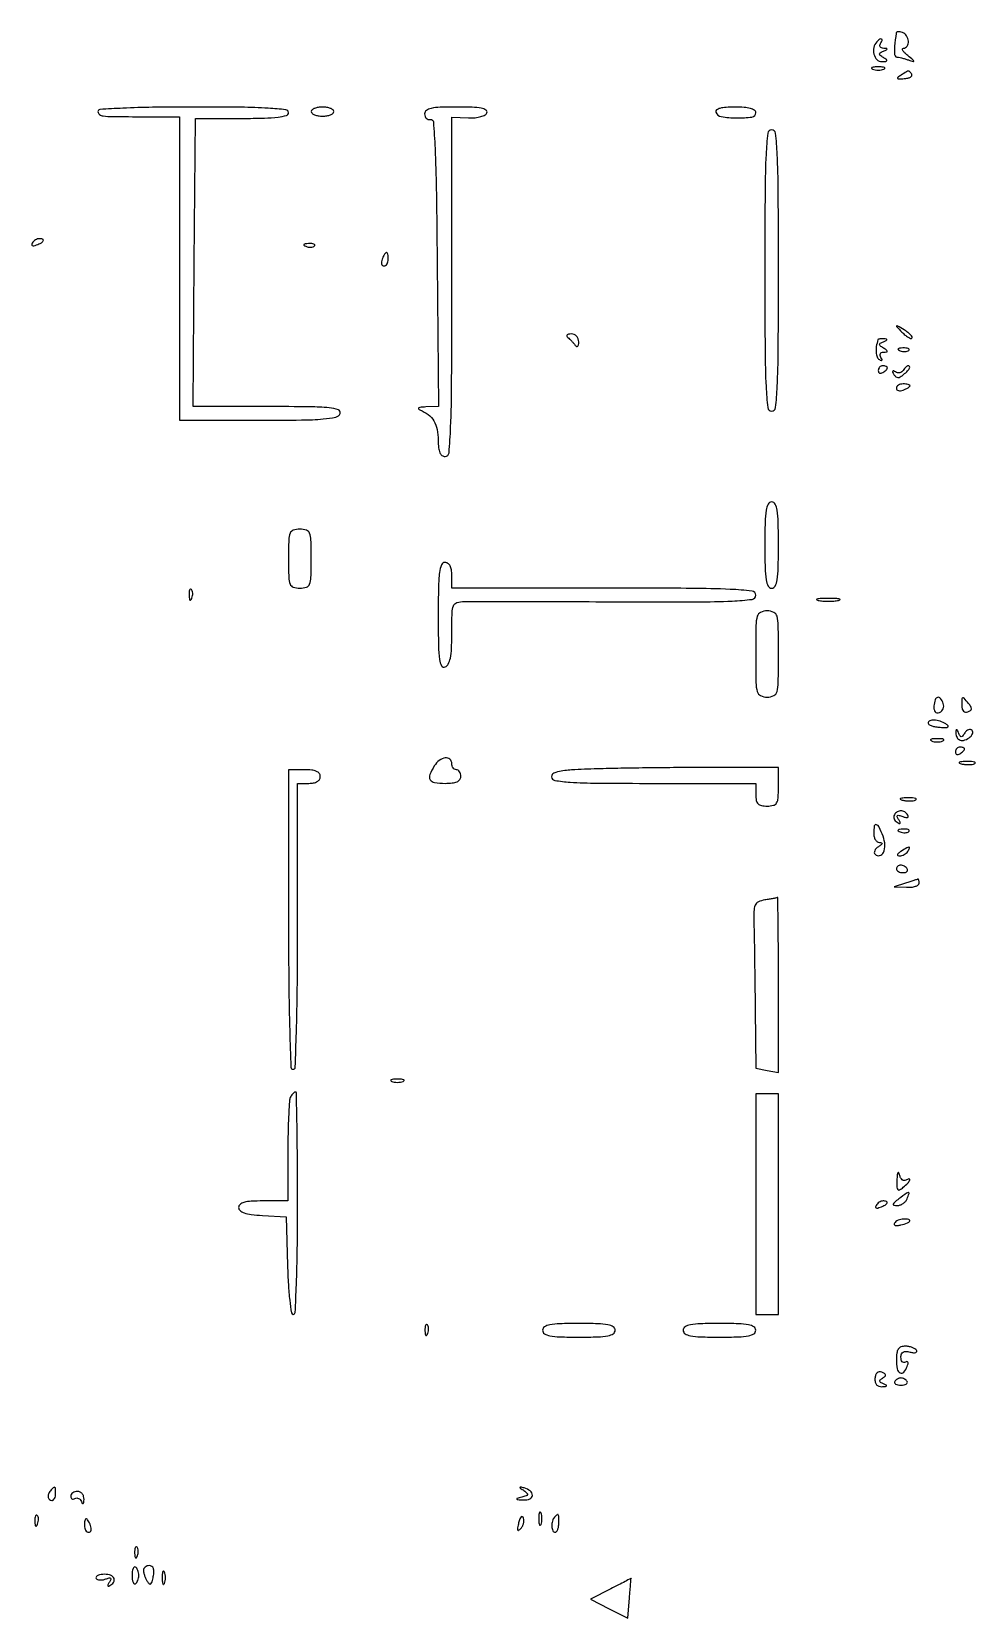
# Model space of a CAD drawing. Extents: x 0 to 448, y 25 to 639.
# Drawn here: x 220.4 to 428.4, y 25.1 to 374.6 of the extents above; entities that cross this region are included whole.
import ezdxf

# ---------------------------------------------------------------- set-up
doc = ezdxf.new("R2010")
doc.units = 0
doc.header["$MEASUREMENT"] = 0

msp = doc.modelspace()

# ---------------------------------------------------------------- linework, layer by layer
for points in [[(410.916667, 374.218615, 0.004676), (410.61387, 371.375346, 0.032274), (410.568684, 369.973282, 0.085481), (410.717218, 369.251137, 0.308623), (411.085331, 369, -0.048716), (411.490443, 368.960435, -0.011547), (412.153879, 368.813606, -0.011773), (412.911823, 368.608366, -0.011369), (413.668213, 368.365467, 0.007448), (414.734507, 368.0138, 0.561491), (414.846878, 368.112272, 0.179569), (414.705328, 368.355323, 0.003125), (413.5, 369.333664, -0.025742), (412.804094, 369.952748, -0.070409), (412.405729, 370.474934, -0.202684), (412.369068, 370.803384, -0.32382), (412.583333, 370.968197, 0.251685), (413.374225, 371.423635, 0.158143), (413.635558, 372.484619, 0.124943), (413.234818, 373.690735, 0.1601), (412.333333, 374.425582, 0.047822), (411.81661, 374.569055, 0.080255), (411.367188, 374.575841, 0.117937), (411.054685, 374.451074, 0.213325)], [(406.666667, 372.333333, 0.145518), (406.018453, 371.136542, 0.113787), (406.046979, 369.652098, 0.128964), (406.701503, 368.460594, 0.208106), (407.75, 368.015313, 0.015246), (408.635609, 368.050082, 0.278496), (408.857048, 368.205828, 0.3487), (408.795767, 368.439555, 0.019656), (408.136847, 368.894262, -0.022213), (407.426195, 369.390051, -0.233412), (407.273695, 369.69893, -0.275386), (407.436975, 369.972905, -0.029355), (408.136847, 370.300002, 0.009318), (408.839546, 370.594735, 0.27355), (408.948077, 370.746443, 0.406489), (408.852413, 370.863486, 0.01329), (408.190983, 370.921053, -0.08465), (407.737702, 371.026772, -0.151941), (407.448037, 371.270559, -0.17075), (407.367355, 371.613021, -0.112144), (407.5, 372, 0.045206), (407.844641, 372.690012, 0.41198), (407.723734, 372.96918, 0.263974), (407.332613, 372.915789, 0.033401)], [(405.75, 366.337719, 0.057986), (406.320008, 366.181385, 0.037979), (407, 366.12966, 0.037979), (407.679992, 366.181385, 0.057986), (408.25, 366.337719, 0.174857), (408.459382, 366.525001, 0.447206), (408.398438, 366.693942, 0.078554), (407.89144, 366.810911, 0.017491), (407, 366.842105, 0.017491), (406.10856, 366.810911, 0.078554), (405.601562, 366.693942, 0.447206), (405.540618, 366.525001, 0.174857)], [(412.012608, 365.028954, 0.018728), (411.290619, 364.533683, 0.438046), (411.267007, 364.312509, 0.225766), (411.555373, 364.188091, 0.009607), (412.69333, 364.251852, 0.036687), (413.490143, 364.371079, 0.07408), (414.0807, 364.599968, 0.133105), (414.37637, 364.893812, 0.276063), (414.371705, 365.207586, 0.034573), (413.958509, 365.783082, 0.243276), (413.651011, 365.913709, 0.116668), (413.233975, 365.781104, 0.005914)], [(235, 357, 0.238967), (235.327028, 356.354821, 0.131259), (236.172358, 356.025492, 0.02553), (238.159571, 355.907267, 0.001069), (245.25, 355.863045), (253, 355.831275), (253, 322.415637), (253, 289), (270.393011, 289, 0.002813), (279.859115, 289.053265, 0.01801), (284.648636, 289.279834, 0.031873), (287.413755, 289.689288, 0.253653), (288.361626, 290.5, 0.427311), (287.98189, 291.30401, 0.057031), (285.93474, 291.735979, 0.021016), (281.751802, 291.953662, 0.002492), (272.454568, 292), (255.971906, 292), (256.235953, 323.75), (256.5, 355.5), (266.750392, 355.5, 0.006097), (271.682355, 355.560142, 0.024246), (274.700696, 355.780477, 0.036775), (276.538035, 356.14312, 0.337706), (277.000392, 356.75, 0.3826), (276.40865, 357.409701, 0.012342), (272.550005, 357.735114, 0.012274), (266.525535, 357.945486, 0.00259), (256, 358, 0.003419), (247.051269, 357.938815, 0.008477), (240.5, 357.738095, 0.003677), (235.431615, 357.459374, 0.396085)], [(282, 357, 0.226478), (282.182831, 356.617064, 0.074992), (282.734375, 356.29375, 0.057076), (283.542644, 356.073116, 0.038131), (284.5, 356, 0.038131), (285.457356, 356.073116, 0.057076), (286.265625, 356.29375, 0.074992), (286.817169, 356.617064, 0.226478), (287, 357, 0.226478), (286.817169, 357.382936, 0.074992), (286.265625, 357.70625, 0.057076), (285.457356, 357.926884, 0.038131), (284.5, 358, 0.038131), (283.542644, 357.926884, 0.057076), (282.734375, 357.70625, 0.074992), (282.182831, 357.382936, 0.226478)], [(307, 356.5, 0.085015), (307.094843, 355.946227, 0.112004), (307.367188, 355.514063, 0.124722), (307.773817, 355.271843, 0.12222), (308.25, 355.25, -0.451087), (308.939194, 354.725941, -0.006283), (309.295299, 348.85625, -0.0083), (309.577317, 339.885699, -0.001628), (309.764047, 323.75), (310.028094, 292), (307.264047, 291.921053, 0.016845), (306.225335, 291.856319, 0.095281), (305.695438, 291.700545, 0.484335), (305.654892, 291.492875, 0.122482), (305.982143, 291.260338, -0.069961), (307.792024, 290.239077, -0.094393), (309.041733, 288.840214, -0.08617), (309.76215, 286.97729, -0.049311), (310, 284.571429, 0.024625), (310.081042, 282.926917, 0.074926), (310.355, 281.845238, 0.129458), (310.828096, 281.229469, 0.166052), (311.5, 281, 0.389903), (312.389066, 281.817592, 0.010897), (312.739964, 287.477692, 0.008952), (312.95416, 297.116698, 0.001079), (313, 318.366153), (313, 355.732305), (316.657371, 355.616153, 0.029745), (318.141212, 355.657303, 0.045946), (319.402702, 355.885586, 0.056663), (320.326114, 356.25876, 0.188461), (320.740705, 356.75, 0.355917), (320.524133, 357.333421, 0.086686), (319.490089, 357.720916, 0.037831), (317.49297, 357.941438, 0.008587), (314.083333, 358, 0.008311), (310.422007, 357.939134, 0.043887), (308.430556, 357.697059, 0.102542), (307.380523, 357.236867, 0.242962)], [(371.212161, 356.863517, 0.281422), (372.369888, 355.887601, 0.03472), (375.807727, 355.603933, 0.035558), (379.166341, 355.799524, 0.377016), (380.000759, 356.75, 0.253532), (379.707967, 357.289529, 0.077852), (378.833375, 357.681777, 0.048021), (377.413895, 357.925794, 0.018571), (375.416667, 358, 0.016923), (373.447594, 357.933336, 0.049116), (372.105336, 357.708673, 0.094883), (371.363629, 357.347463, 0.323129)], [(382, 322, 0.001325), (382.046517, 304.451155, 0.010762), (382.262097, 296.416667, 0.015147), (382.627293, 291.782465, 0.382656), (383.5, 291, 0.382656), (384.372707, 291.782465, 0.015147), (384.737903, 296.416667, 0.010762), (384.953483, 304.451155, 0.001325), (385, 322, 0.001325), (384.953483, 339.548845, 0.010762), (384.737903, 347.583333, 0.015147), (384.372707, 352.217535, 0.382656), (383.5, 353, 0.382656), (382.627293, 352.217535, 0.015147), (382.262097, 347.583333, 0.010762), (382.046517, 339.548845, 0.001325)], [(220.507079, 328.011454, 0.1144), (220.393111, 327.674071, 0.32948), (220.512472, 327.474315, 0.155351), (220.868281, 327.443138, 0.036408), (221.448062, 327.618443, 0.029964), (222.51997, 328.105273, 0.168622), (222.942608, 328.558518, 0.444011), (222.798253, 328.882327, 0.079093), (222.059017, 329, 0.088797), (221.65395, 328.927491, 0.053277), (221.21498, 328.709615, 0.051183), (220.810572, 328.389589, 0.061454)], [(280.8125, 327.316886, 0.051402), (281.359369, 327.160852, 0.05415), (281.916927, 327.123424, 0.060344), (282.402231, 327.202593, 0.126455), (282.729167, 327.395833, 0.296942), (282.77538, 327.614691, 0.208169), (282.592839, 327.799335, 0.077125), (282.112848, 327.910055, 0.028489), (281.416667, 327.921053, 0.018894), (280.670344, 327.862007, 0.168741), (280.37858, 327.720685, 0.470617), (280.395823, 327.538436, 0.054073)], [(297.638374, 324.5, 0.055937), (297.488865, 323.925634, 0.100118), (297.516384, 323.440625, 0.147206), (297.710807, 323.122486, 0.184534), (298.031385, 323, 0.152681), (298.400789, 323.115494, 0.098158), (298.715469, 323.440625, 0.08088), (298.92777, 323.926468, 0.062722), (299, 324.5, 0.024748), (298.971531, 325.074824, 0.039339), (298.884553, 325.559375, 0.046727), (298.758929, 325.903916, 0.289661), (298.606989, 326, 0.222225), (298.420671, 325.912889, 0.030693), (298.160341, 325.559375, 0.030395), (297.887494, 325.074558, 0.02136)], [(338.5717, 307.25, -0.019542), (338.97225, 306.890763, -0.01106), (339.430111, 306.426562, -0.011028), (339.871686, 305.937434, -0.017789), (340.223054, 305.5, 0.111066), (340.514255, 305.250498, 0.327207), (340.760309, 305.28649, 0.159858), (340.931604, 305.618706, 0.037587), (340.984687, 306.25, 0.092982), (340.86458, 306.922707, 0.098893), (340.509628, 307.489797, 0.101386), (339.972559, 307.867015, 0.102919), (339.333333, 308, 0.043317), (338.752042, 307.949546, 0.152297), (338.422103, 307.779688, 0.297449), (338.368486, 307.533999, 0.129577)], [(412.22619, 308.421277, 0.025624), (412.922345, 307.765278, 0.040938), (413.585822, 307.288962, 0.049795), (414.133352, 307.030321, 0.289503), (414.430712, 307.097379, 0.342991), (414.465039, 307.371532, 0.056956), (414.120955, 307.824095, 0.042367), (413.515455, 308.357587, 0.024195), (412.704522, 308.899609, 0.001303), (411.199081, 309.798352, 0.342804), (411.057007, 309.780515, 0.406252), (411.05524, 309.650819, 0.001428)], [(406.923489, 306.75, 0.034237), (406.571226, 305.23561, 0.058243), (406.514442, 303.938346, 0.07665), (406.741813, 302.9477, 0.161023), (407.243575, 302.349462, 0.039272), (407.638118, 302.146525, 0.351014), (407.812954, 302.196532, 0.269018), (407.832155, 302.405882, 0.029869), (407.595492, 302.845492, -0.087818), (407.417627, 303.2929, -0.170128), (407.468358, 303.669715, -0.177556), (407.739767, 303.921793, -0.096635), (408.190983, 304.015313, 0.023972), (408.833025, 304.053645, 0.400788), (408.958619, 304.202496, 0.227482), (408.832266, 304.428987, 0.012464), (408.136847, 304.894262, -0.022213), (407.426195, 305.390051, -0.233412), (407.273695, 305.69893, -0.275386), (407.436975, 305.972905, -0.029355), (408.136847, 306.300002, 0.013489), (408.76041, 306.56768, 0.244218), (408.889177, 306.733843, 0.422144), (408.798277, 306.861526, 0.02254), (408.25, 306.921053, 0.019048), (407.765494, 306.93316, 0.028792), (407.344712, 306.903372, 0.028064), (407.022132, 306.843219, 0.264238)], [(411.8125, 304.316886, 0.051402), (412.359369, 304.160852, 0.05415), (412.916927, 304.123424, 0.060344), (413.402231, 304.202593, 0.126455), (413.729167, 304.395833, 0.296942), (413.77538, 304.614691, 0.208169), (413.592839, 304.799335, 0.077125), (413.112848, 304.910055, 0.028489), (412.416667, 304.921053, 0.018894), (411.670344, 304.862007, 0.168741), (411.37858, 304.720685, 0.470617), (411.395823, 304.538436, 0.054073)], [(407, 299.940983, 0.108972), (407.078288, 299.586039, 0.182303), (407.29375, 299.3746, 0.161196), (407.6179, 299.343488, 0.082592), (408, 299.5, 0.029505), (408.382774, 299.768994, 0.035638), (408.70625, 300.066025, 0.038439), (408.934461, 300.34829, 0.151918), (409, 300.559017, 0.210953), (408.92554, 300.727648, 0.081139), (408.70625, 300.870461, 0.061769), (408.382849, 300.967655, 0.042167), (408, 301, 0.105053), (407.618444, 300.918938, 0.099167), (407.29375, 300.688914, 0.09642), (407.076123, 300.345238, 0.093332)], [(412.489919, 299.983688, -0.105964), (412.167152, 299.647286, -0.09932), (411.727473, 299.462971, -0.096172), (411.238531, 299.459449, -0.092519), (410.776393, 299.638197, 0.03679), (410.360313, 299.854827, 0.366819), (410.186224, 299.801607, 0.260828), (410.172941, 299.582957, 0.025996), (410.434519, 299.10595, 0.071163), (410.86938, 298.585095, 0.181496), (411.320121, 298.40821, 0.140543), (411.857578, 298.553707, 0.03729), (412.589028, 299.073886, 0.021402), (413.475914, 299.87644, 0.081669), (413.913609, 300.477382, 0.276163), (413.888135, 300.828756, 0.244592), (413.559017, 301, 0.153278), (413.347756, 300.933678, 0.037947), (413.063064, 300.701458, 0.035264), (412.762768, 300.372715, 0.029041)], [(411, 296.031385, 0.184534), (411.122486, 295.710807, 0.147206), (411.440625, 295.516384, 0.100118), (411.925634, 295.488865, 0.055937), (412.5, 295.638374, 0.02136), (413.074558, 295.887494, 0.030395), (413.559375, 296.160341, 0.030693), (413.912889, 296.420671, 0.222225), (414, 296.606989, 0.289661), (413.903916, 296.758929, 0.046727), (413.559375, 296.884553, 0.039339), (413.074824, 296.971531, 0.024748), (412.5, 297, 0.062722), (411.926468, 296.92777, 0.08088), (411.440625, 296.715469, 0.098158), (411.115494, 296.400789, 0.152681)], [(382, 261.5, 0.005528), (382.055948, 256.439771, 0.033635), (382.289474, 253.833333, 0.080293), (382.738626, 252.463513, 0.280451), (383.5, 252, 0.280451), (384.261374, 252.463513, 0.080293), (384.710526, 253.833333, 0.033635), (384.944052, 256.439771, 0.005528), (385, 261.5, 0.005528), (384.944052, 266.560229, 0.033635), (384.710526, 269.166667, 0.080293), (384.261374, 270.536487, 0.280451), (383.5, 271, 0.280451), (382.738626, 270.536487, 0.080293), (382.289474, 269.166667, 0.033635), (382.055948, 266.560229, 0.005528)], [(277, 258.5, 0.006367), (277.052512, 254.376461, 0.085635), (277.346154, 252.9, 0.226921), (278.059174, 252.225912, 0.077921), (279.5, 252, 0.077921), (280.940826, 252.225912, 0.226921), (281.653846, 252.9, 0.085635), (281.947488, 254.376461, 0.006367), (282, 258.5, 0.006367), (281.947488, 262.623539, 0.085635), (281.653846, 264.1, 0.226921), (280.940826, 264.774088, 0.077921), (279.5, 265, 0.077921), (278.059174, 264.774088, 0.226921), (277.346154, 264.1, 0.085635), (277.052512, 262.623539, 0.006367)], [(310, 245.864718, 0.003643), (310.047903, 239.289705, 0.029573), (310.269581, 236.287275, 0.094956), (310.72682, 234.917487, 0.372323), (311.5, 234.638374, 0.184401), (312.219892, 235.284062, 0.069304), (312.674721, 236.583925, 0.039213), (312.929395, 238.699255, 0.010358), (313, 242.106989, -0.005543), (313.050161, 246.631404, -0.08881), (313.352024, 248.125701, -0.232919), (314.110597, 248.81368, -0.064099), (315.75, 249.063021, -0.005978), (317.744935, 249.084878, -0.000153), (326.725, 249.073141, -0.000326), (337.267996, 249.049258, -0.000222), (349.25, 249.008974, 0.001267), (367.025869, 248.986327, 0.01136), (374.822072, 249.173301, 0.018254), (379.194659, 249.537942, 0.379572), (380, 250.445953, 0.382736), (379.176259, 251.364436, 0.015576), (374.360846, 251.738403, 0.010428), (365.86915, 251.955, 0.001162), (346.5, 252), (313, 252), (313, 254.833333, 0.037322), (312.908154, 256.06208, 0.084621), (312.617647, 256.944444, 0.124534), (312.140475, 257.472639, 0.148148), (311.5, 257.666667, 0.306586), (310.71953, 257.138454, 0.063692), (310.281774, 255.449675, 0.027451), (310.053215, 252.25988, 0.004161)], [(255.078947, 250.416667, 0.018894), (255.137993, 249.670344, 0.168741), (255.279315, 249.37858, 0.470617), (255.461564, 249.395823, 0.054073), (255.683114, 249.8125, 0.051402), (255.839148, 250.359369, 0.05415), (255.876576, 250.916927, 0.060344), (255.797407, 251.402231, 0.126455), (255.604167, 251.729167, 0.296942), (255.385309, 251.77538, 0.208169), (255.200665, 251.592839, 0.077125), (255.089945, 251.112848, 0.028489)], [(393.75, 249.294267, 0.029693), (394.774707, 249.159351, 0.017887), (396, 249.115502, 0.017887), (397.225293, 249.159351, 0.029693), (398.25, 249.294267, 0.142433), (398.560023, 249.453014, 0.611425), (398.517188, 249.600334, 0.039503), (397.61149, 249.701569, 0.008087), (396, 249.727636, 0.008087), (394.38851, 249.701569, 0.039503), (393.482812, 249.600334, 0.611425), (393.439977, 249.453014, 0.142433)], [(380, 237.5, 0.003407), (380.042917, 231.201837, 0.060999), (380.315789, 229.2, 0.22271), (381.04852, 228.322246, 0.109671), (382.5, 228, 0.109671), (383.95148, 228.322246, 0.22271), (384.684211, 229.2, 0.060999), (384.957083, 231.201837, 0.003407), (385, 237.5, 0.003407), (384.957083, 243.798163, 0.060999), (384.684211, 245.8, 0.22271), (383.95148, 246.677754, 0.109671), (382.5, 247, 0.109671), (381.04852, 246.677754, 0.22271), (380.315789, 245.8, 0.060999), (380.042917, 243.798163, 0.003407)], [(419.279238, 226.056878, 0.049331), (419.298236, 225.245012, 0.148684), (419.520184, 224.744222, 0.206095), (419.927629, 224.546443, 0.10332), (420.503291, 224.639636, 0.102524), (420.984646, 224.948674, 0.098699), (421.311398, 225.427355, 0.097086), (421.433001, 226.001732, 0.095659), (421.329869, 226.582759, 0.065026), (420.725337, 227.699205, 0.308155), (420.07667, 227.933641, 0.262443), (419.531457, 227.410911, 0.054542)], [(425.428571, 226.113614, 0.059204), (425.516521, 225.373448, 0.131285), (425.785664, 224.877981, 0.174187), (426.207649, 224.665115, 0.122783), (426.739809, 224.730397, 0.068319), (427.314473, 225.046455, 0.214502), (427.524092, 225.422141, 0.160427), (427.408859, 225.910316, 0.035709), (426.903079, 226.616783, 0.00619), (425.901281, 227.793915, 0.304459), (425.618954, 227.869695, 0.313785), (425.448169, 227.637334, 0.006431)], [(418.000706, 222.25, 0.267679), (418.173875, 221.950365, 0.048882), (418.780402, 221.675146, 0.041019), (419.637647, 221.459631, 0.026608), (420.653999, 221.346243, 0.012564), (421.888911, 221.305757, 0.135637), (422.366939, 221.433938, 0.487535), (422.399549, 221.679671, 0.057831), (421.903292, 222.08093, 0.05745), (420.608118, 222.705994, 0.073022), (419.305867, 222.955201, 0.109866), (418.3586, 222.787169, 0.303135)], [(424.078947, 220.309017, 0.062725), (424.108065, 219.816876, 0.054815), (424.257529, 219.323057, 0.057688), (424.498225, 218.901373, 0.09612), (424.797746, 218.625, 0.202825), (425.795544, 218.470773, 0.093177), (427.012842, 219.03301, 0.116735), (427.780462, 219.908439, 0.329409), (427.666667, 220.666667, 0.152286), (427.306243, 220.855752, 0.129948), (426.876812, 220.822383, 0.102566), (426.43979, 220.560172, 0.068203), (426.066678, 220.107887, -0.024615), (425.600002, 219.429822, -0.239416), (425.295454, 219.283159, -0.269074), (425.022202, 219.449522, -0.029935), (424.699998, 220.136847, 0.019667), (424.459397, 220.678767, 0.213979), (424.279827, 220.827586, 0.427991), (424.142668, 220.745672, 0.039378)], [(418.75, 218.337719, 0.057986), (419.320008, 218.181385, 0.037979), (420, 218.12966, 0.037979), (420.679992, 218.181385, 0.057986), (421.25, 218.337719, 0.174857), (421.459382, 218.525001, 0.447206), (421.398438, 218.693942, 0.078554), (420.89144, 218.810911, 0.017491), (420, 218.842105, 0.017491), (419.10856, 218.810911, 0.078554), (418.601562, 218.693942, 0.447206), (418.540618, 218.525001, 0.174857)], [(424, 215.940983, 0.108972), (424.078288, 215.586039, 0.182303), (424.29375, 215.3746, 0.161196), (424.6179, 215.343488, 0.082592), (425, 215.5, 0.029505), (425.382774, 215.768994, 0.035638), (425.70625, 216.066025, 0.038439), (425.934461, 216.34829, 0.151918), (426, 216.559017, 0.210953), (425.92554, 216.727648, 0.081139), (425.70625, 216.870461, 0.061769), (425.382849, 216.967655, 0.042167), (425, 217, 0.105053), (424.618444, 216.918938, 0.099167), (424.29375, 216.688914, 0.09642), (424.076123, 216.345238, 0.093332)], [(309.136462, 212.846902, 0.041966), (308.146179, 210.918284, 0.239799), (308.235624, 209.805826, 0.222074), (309.203797, 209.167627, 0.036452), (311.5, 209, 0.025511), (313.104033, 209.081893, 0.075863), (314.166667, 209.357143, 0.129352), (314.773926, 209.830552, 0.164293), (315, 210.5, 0.064853), (314.925306, 211.073457, 0.082425), (314.70625, 211.559375, 0.098894), (314.381354, 211.884432, 0.148195), (314, 212, -0.13236), (313.618653, 212.10275, -0.100566), (313.29375, 212.391667, -0.087856), (313.075172, 212.823851, -0.073375), (313, 213.333333, 0.213299), (312.567717, 214.300558, 0.217182), (311.563518, 214.613921, 0.133875), (310.242624, 214.068782, 0.088977)], [(425.269032, 213.307009, 0.037336), (426.036634, 213.167106, 0.029507), (426.880008, 213.127736, 0.030339), (427.671085, 213.185595, 0.06278), (428.269032, 213.344063, 0.31318), (428.386009, 213.52287, 0.333666), (428.257153, 213.684921, 0.052471), (427.580113, 213.787295, 0.014395), (426.5, 213.805051, 0.012823), (425.431793, 213.764444, 0.080377), (424.900903, 213.643467, 0.597527), (424.883358, 213.48334, 0.087174)], [(277, 179, 0.002092), (277.059664, 164.737274, 0.005482), (277.257576, 154.5, 0.001614), (277.527334, 146.455608, 0.403491), (278, 146, 0.402902), (278.4715, 146.453564, 0.001759), (278.742063, 154.125, 0.005735), (278.940209, 163.901605, 0.002198), (279, 177.5), (279, 209), (281.5, 209, 0.04716), (282.543379, 209.09863, 0.088208), (283.333333, 209.4, 0.118484), (283.822179, 209.88002, 0.140575), (284, 210.5, 0.164293), (283.773926, 211.169448, 0.129352), (283.166667, 211.642857, 0.075863), (282.104033, 211.918107, 0.025511), (280.5, 212), (277, 212)], [(345.75, 212.216168, 0.005088), (340.121866, 212.010237, 0.028664), (337.131406, 211.697914, 0.060642), (335.500775, 211.224585, 0.300361), (335, 210.466168, 0.368495), (335.698838, 209.646696, 0.02338), (339.086531, 209.266291, 0.014309), (345.049787, 209.048802, 0.00196), (357.5, 209), (380, 209), (380, 206.5, 0.045527), (380.115743, 205.231486, 0.152009), (380.5, 204.5, 0.152009), (381.231486, 204.115743, 0.045527), (382.5, 204, 0.05654), (383.89831, 204.158627, 0.206106), (384.603008, 204.675067, 0.119225), (384.928965, 205.749656, 0.014257), (385.000667, 208.25), (385.001335, 212.5), (370.750667, 212.5, 0.001654), (364.509276, 212.479349, 0.001184), (357.528321, 212.416624, 0.001195), (350.877502, 212.32522, 0.002566)], [(410.542705, 202.069098, 0.124968), (410.413429, 201.658364, 0.100781), (410.480308, 201.199089, 0.090333), (410.734317, 200.761221, 0.078004), (411.138197, 200.41459, 0.028061), (411.635061, 200.144784, 0.388403), (411.814409, 200.20018, 0.257747), (411.820434, 200.43396, 0.018709), (411.490464, 201.01543, -0.036589), (411.171809, 201.626867, -0.348029), (411.243292, 201.892848, -0.233523), (411.575496, 201.953158, -0.021797), (412.387893, 201.681393, 0.030019), (413.054003, 201.470671, 0.134966), (413.458724, 201.479553, 0.342795), (413.596607, 201.672668, 0.128996), (413.492921, 202.011454, 0.105913), (412.82918, 202.703376, 0.144903), (412.010926, 202.963087, 0.148242), (411.196931, 202.733591, 0.11249)], [(412.269032, 205.307009, 0.037336), (413.036634, 205.167106, 0.029507), (413.880008, 205.127736, 0.030339), (414.671085, 205.185595, 0.06278), (415.269032, 205.344063, 0.31318), (415.386009, 205.52287, 0.333666), (415.257153, 205.684921, 0.052471), (414.580113, 205.787295, 0.014395), (413.5, 205.805051, 0.012823), (412.431793, 205.764444, 0.080377), (411.900903, 205.643467, 0.597527), (411.883358, 205.48334, 0.087174)], [(406, 198, 0.060533), (406.09307, 197.234059, 0.078496), (406.367188, 196.583002, 0.095937), (406.773177, 196.144102, 0.156456), (407.25, 195.984687, -0.058507), (407.721193, 195.923501, -0.409422), (407.830501, 195.744243, -0.175945), (407.650344, 195.468031, -0.020154), (407.02896, 195.03906, 0.057681), (406.520511, 194.628611, 0.090799), (406.20674, 194.165325, 0.12375), (406.132194, 193.725671, 0.178642), (406.295627, 193.37104, 0.255392), (407.305566, 193.074818, 0.23864), (408.145062, 193.758287, 0.117136), (408.459221, 195.429952, 0.079134), (408.061911, 197.337161, 0.018718), (407.215374, 199.335216, 0.208332), (406.580316, 199.894257, 0.462293), (406.120688, 199.609268, 0.037445)], [(411.8125, 198.316886, 0.051402), (412.359369, 198.160852, 0.05415), (412.916927, 198.123424, 0.060344), (413.402231, 198.202593, 0.126455), (413.729167, 198.395833, 0.296942), (413.77538, 198.614691, 0.208169), (413.592839, 198.799335, 0.077125), (413.112848, 198.910055, 0.028489), (412.416667, 198.921053, 0.018894), (411.670344, 198.862007, 0.168741), (411.37858, 198.720685, 0.470617), (411.395823, 198.538436, 0.054073)], [(412, 194, 0.027275), (411.445888, 193.597454, 0.147021), (411.239151, 193.292684, 0.37991), (411.327599, 193.095709, 0.102799), (411.690983, 193.015313, 0.074131), (412.192374, 193.083483, 0.053889), (412.713662, 193.298248, 0.054031), (413.175433, 193.618541, 0.075854), (413.5, 194, 0.034464), (413.886554, 194.734105, 0.541951), (413.758161, 194.931144, 0.136158), (413.281145, 194.798791, 0.008108)], [(411, 190.166667, 0.170324), (411.111542, 189.848724, 0.094314), (411.427703, 189.578125, 0.074868), (411.899039, 189.395108, 0.055286), (412.456011, 189.333333, 0.05773), (412.976727, 189.393656, 0.124167), (413.33303, 189.578125, 0.190804), (413.471218, 189.850897, 0.16277), (413.396994, 190.166667, 0.071639), (413.130304, 190.485481, 0.05288), (412.756842, 190.755208, 0.053298), (412.339084, 190.938439, 0.076861), (411.940983, 191, 0.087308), (411.581686, 190.936779, 0.094392), (411.276414, 190.755208, 0.100145), (411.072214, 190.484563, 0.112153)], [(413, 187), (410.5, 186.19936), (413.25, 186.09968, 0.034573), (414.303399, 186.134337, 0.053647), (415.192187, 186.323031, 0.071149), (415.8017, 186.623838, 0.247444), (416, 187, 0.02372), (415.98213, 187.376479, 0.044027), (415.926562, 187.676969, 0.064928), (415.845932, 187.867397, 0.370704), (415.75, 187.90032, -0.015258), (415.569896, 187.834804, -0.000496), (414.839063, 187.594733, -0.000952), (413.976003, 187.313996, -0.000662)], [(381.985294, 183.30645, 0.067271), (380.56708, 182.883686, 0.192327), (379.866142, 182.156084, 0.093368), (379.586453, 180.780055, 0.009646), (379.602941, 177.456283, -0.001949), (379.662533, 174.529004, -0.000506), (379.735294, 169.818278, -0.000515), (379.807261, 164.449208, -0.000525), (379.867647, 159.116577), (380, 146.233154), (382.5, 145.755249), (385, 145.277344), (385, 164.638672, 0.00121), (384.982053, 172.052592, 0.002043), (384.926562, 178.268597, 0.000196), (384.852506, 183.793027, 0.578194), (384.75, 183.850168, -0.083369), (384.56265, 183.776731, -0.003258), (383.834743, 183.628645, -0.005711), (382.966905, 183.468245, -0.003993)], [(299.75, 143.337719, 0.057986), (300.320008, 143.181385, 0.037979), (301, 143.12966, 0.037979), (301.679992, 143.181385, 0.057986), (302.25, 143.337719, 0.174857), (302.459382, 143.525001, 0.447206), (302.398438, 143.693942, 0.078554), (301.89144, 143.810911, 0.017491), (301, 143.842105, 0.017491), (300.10856, 143.810911, 0.078554), (299.601562, 143.693942, 0.447206), (299.540618, 143.525001, 0.174857)], [(277.484943, 139.975637, 0.121439), (277.232526, 139.19271, 0.004369), (277.037822, 136.028087, 0.007808), (276.897814, 132.255336, 0.00537), (276.851852, 127.975637), (276.851852, 117), (271.425926, 117, 0.01274), (268.77218, 116.932372, 0.052495), (267.186965, 116.683295, 0.109181), (266.318461, 116.233078, 0.222321), (266, 115.55226, 0.220508), (266.316215, 114.870109, 0.095515), (267.20878, 114.368259, 0.05124), (268.77753, 114.018509, 0.014867), (271.25, 113.80226), (276.5, 113.5), (276.783832, 102.75, 0.008103), (276.962455, 98.559652, 0.014239), (277.264751, 95.105049, 0.008142), (277.631054, 92.347065, 0.371408), (278.033832, 92, 0.400082), (278.468555, 92.41414, 0.002268), (278.740141, 98.589475, 0.006842), (278.93854, 106.298032, 0.003012), (279, 116.5, 0.001687), (278.96831, 125.894519, 0.002813), (278.870461, 133.803125, 0.000319), (278.739633, 140.822832, 0.40858), (278.559017, 141, 0.15394), (278.347495, 140.933296, 0.037705), (278.061602, 140.699093, 0.035082), (277.759695, 140.36775, 0.028817)], [(411.116001, 121.627555, 0.012802), (411.092474, 120.033659, 0.175225), (411.292169, 119.499515, 0.36391), (411.689719, 119.432062, 0.040715), (412.5, 120, 0.025103), (413.51568, 120.932859, 0.105737), (413.957664, 121.627005, 0.598744), (413.773764, 121.835546, 0.080847), (413.075682, 121.546774, -0.183658), (412.687459, 121.471988, -0.13522), (412.287851, 121.660981, -0.095139), (411.935574, 122.105169, -0.056469), (411.691683, 122.737757, 0.062129), (411.499044, 123.221098, 0.599383), (411.326997, 123.218948, 0.098041), (411.18703, 122.737476, 0.011773)], [(411.55887, 117.468197, 0.010934), (410.546442, 116.667039, 0.161632), (410.309351, 116.28804, 0.435996), (410.459121, 116.061314, 0.041204), (411.201882, 116, 0.085793), (411.850497, 116.112119, 0.066274), (412.489765, 116.440625, 0.066021), (413.023159, 116.926582, 0.083605), (413.361626, 117.5, 0.012911), (413.77668, 118.671157, 0.515284), (413.63803, 118.858614, 0.155482), (413.243097, 118.725044, 0.003233)], [(406.507079, 116.011454, 0.1144), (406.393111, 115.674071, 0.32948), (406.512472, 115.474315, 0.155351), (406.868281, 115.443138, 0.036408), (407.448062, 115.618443, 0.029964), (408.51997, 116.105273, 0.168622), (408.942608, 116.558518, 0.444011), (408.798253, 116.882327, 0.079093), (408.059017, 117, 0.088797), (407.65395, 116.927491, 0.053277), (407.21498, 116.709615, 0.051183), (406.810572, 116.389589, 0.061454)], [(410.557637, 112.093259, 0.236417), (410.53149, 111.80112, 0.238295), (410.749762, 111.606613, 0.095442), (411.266748, 111.570513, 0.033809), (411.99862, 111.70989, 0.020231), (413.475053, 112.160521, 0.209047), (413.930595, 112.583925, 0.493596), (413.747863, 112.912738, 0.036651), (412.559017, 113, 0.056553), (411.966253, 112.93274, 0.049897), (411.376706, 112.733645, 0.052741), (410.877374, 112.440555, 0.095554)], [(307.078947, 88.416667, 0.018894), (307.137993, 87.670344, 0.168741), (307.279315, 87.37858, 0.470617), (307.461564, 87.395823, 0.054073), (307.683114, 87.8125, 0.051402), (307.839148, 88.359369, 0.05415), (307.876576, 88.916927, 0.060344), (307.797407, 89.402231, 0.126455), (307.604167, 89.729167, 0.296942), (307.385309, 89.77538, 0.208169), (307.200665, 89.592839, 0.077125), (307.089945, 89.112848, 0.028489)], [(333, 88.5, 0.258593), (333.413981, 87.753078, 0.093584), (334.583333, 87.296875, 0.039364), (336.808516, 87.05863, 0.006994), (341, 87, 0.006994), (345.191484, 87.05863, 0.039364), (347.416667, 87.296875, 0.093584), (348.586019, 87.753078, 0.258593), (349, 88.5, 0.258593), (348.586019, 89.246922, 0.093584), (347.416667, 89.703125, 0.039364), (345.191484, 89.94137, 0.006994), (341, 90, 0.006994), (336.808516, 89.94137, 0.039364), (334.583333, 89.703125, 0.093584), (333.413981, 89.246922, 0.258593)], [(364, 88.5, 0.258593), (364.413981, 87.753078, 0.093584), (365.583333, 87.296875, 0.039364), (367.808516, 87.05863, 0.006994), (372, 87, 0.006994), (376.191484, 87.05863, 0.039364), (378.416667, 87.296875, 0.093584), (379.586019, 87.753078, 0.258593), (380, 88.5, 0.258593), (379.586019, 89.246922, 0.093584), (378.416667, 89.703125, 0.039364), (376.191484, 89.94137, 0.006994), (372, 90, 0.006994), (367.808516, 89.94137, 0.039364), (365.583333, 89.703125, 0.093584), (364.413981, 89.246922, 0.258593)], [(411, 82, 0.046263), (411.182621, 80.030497, 0.21303), (411.818642, 79.110153, 0.372466), (412.617989, 79.244726, 0.081305), (413.381557, 80.551938, 0.036408), (413.556862, 81.131719, 0.155351), (413.525685, 81.487528, 0.32948), (413.325929, 81.606889, 0.1144), (412.988546, 81.492921, -0.156162), (412.613781, 81.399718, -0.191386), (412.290385, 81.553656, -0.128025), (412.071764, 81.959937, -0.059821), (412, 82.557614, -0.081397), (412.119758, 83.288379, -0.182882), (412.470513, 83.716286, -0.147599), (413.079545, 83.858443, -0.048038), (414.00138, 83.70989, 0.033809), (414.733252, 83.570513, 0.095442), (415.250238, 83.606613, 0.238295), (415.46851, 83.80112, 0.236417), (415.442363, 84.093259, 0.119531), (415.089972, 84.441371, 0.048436), (414.476419, 84.733645, 0.044292), (413.725046, 84.932913, 0.042704), (412.940983, 85, 0.087055), (412.005499, 84.835879, 0.163738), (411.411749, 84.363598, 0.11316), (411.091784, 83.484044, 0.030894)], [(406.266677, 77.89013, 0.071431), (406.31985, 77.102801, 0.124729), (406.607423, 76.519776, 0.136015), (407.116617, 76.175868, 0.092863), (407.812149, 76.078947, 0.012416), (408.602492, 76.135609, 0.253388), (408.794576, 76.264981, 0.421471), (408.739859, 76.432325, 0.019631), (408.136847, 76.699998, -0.037717), (407.52194, 77, -0.232192), (407.332906, 77.285281, -0.248965), (407.449017, 77.59459, -0.042551), (407.970693, 77.981887, 0.042903), (408.489613, 78.367704, 0.252256), (408.602494, 78.675495, 0.232247), (408.409745, 78.957788, 0.037241), (407.788374, 79.250967, 0.113155), (407.211402, 79.332896, 0.162753), (406.741356, 79.130289, 0.130273), (406.417644, 78.638411, 0.062026)], [(410.632436, 77.214286, 0.240072), (410.607934, 76.917425, 0.166626), (410.833849, 76.659375, 0.0894), (411.3234, 76.484461, 0.041231), (412, 76.428571, 0.041231), (412.6766, 76.484461, 0.0894), (413.166151, 76.659375, 0.166626), (413.392066, 76.917425, 0.240072), (413.367564, 77.214286, 0.071265), (413.116496, 77.514879, 0.052839), (412.765533, 77.769196, 0.053318), (412.373343, 77.941967, 0.077257), (412, 78, 0.077257), (411.626657, 77.941967, 0.053318), (411.234467, 77.769196, 0.052839), (410.883504, 77.514879, 0.071265)], [(224.666667, 53.333333, 0.091591), (224.164473, 52.603555, 0.123462), (224.025933, 51.817117, 0.174374), (224.283311, 51.235448, 0.205037), (224.833333, 51, 0.17482), (225.151326, 51.114688, 0.093122), (225.421875, 51.440625, 0.073362), (225.604977, 51.926139, 0.053595), (225.666667, 52.5, 0.008529), (225.647399, 53.629444, 0.21365), (225.514261, 53.901518, 0.366638), (225.276742, 53.899594, 0.018617)], [(229, 51.940983, 0.096615), (229.070312, 51.580506, 0.174358), (229.268661, 51.359094, 0.171257), (229.565579, 51.312451, 0.092807), (229.91459, 51.447214, -0.131107), (230.302558, 51.564193, -0.121773), (230.709292, 51.477402, -0.105417), (231.073164, 51.193455, -0.07888), (231.335642, 50.756231, 0.04958), (231.549057, 50.348598, 0.449603), (231.725065, 50.323011, 0.187944), (231.862938, 50.576253, 0.020483), (231.921053, 51.25, 0.084943), (231.837493, 51.918248, 0.097345), (231.536184, 52.485937, 0.105533), (231.065902, 52.865052, 0.117584), (230.5, 53, 0.06887), (229.926682, 52.920655, 0.085131), (229.440625, 52.688914, 0.099915), (229.115626, 52.344827, 0.140337)], [(328.895147, 53.177408, -0.032742), (329.563684, 52.641917, -0.298389), (329.651619, 52.297586, -0.229818), (329.367931, 52.011797, -0.021658), (328.395147, 51.717278, 0.006467), (327.359134, 51.437669, 0.521889), (327.31266, 51.302972, 0.22271), (327.515748, 51.191295, 0.003705), (328.833333, 51.116001, 0.111328), (330.20899, 51.355073, 0.292341), (330.756339, 52.141296, 0.246509), (330.300779, 53.098862, 0.095115), (328.9375, 53.763631, 0.006245), (328.116537, 53.974612, 0.463998), (328.018106, 53.902874, 0.259758), (328.089094, 53.750571, 0.004118)], [(221.078947, 46.416667, 0.018894), (221.137993, 45.670344, 0.168741), (221.279315, 45.37858, 0.470617), (221.461564, 45.395823, 0.054073), (221.683114, 45.8125, 0.051402), (221.839148, 46.359369, 0.05415), (221.876576, 46.916927, 0.060344), (221.797407, 47.402231, 0.126455), (221.604167, 47.729167, 0.296942), (221.385309, 47.77538, 0.208169), (221.200665, 47.592839, 0.077125), (221.089945, 47.112848, 0.028489)], [(232, 45.5, 0.062722), (232.07223, 44.926468, 0.08088), (232.284531, 44.440625, 0.098158), (232.599211, 44.115494, 0.152681), (232.968615, 44, 0.184534), (233.289193, 44.122486, 0.147206), (233.483616, 44.440625, 0.100118), (233.511135, 44.925634, 0.055937), (233.361626, 45.5, 0.02136), (233.112506, 46.074558, 0.030395), (232.839659, 46.559375, 0.030693), (232.579329, 46.912889, 0.222225), (232.393011, 47, 0.289661), (232.241071, 46.903916, 0.046727), (232.115447, 46.559375, 0.039339), (232.028469, 46.074824, 0.024748)], [(327.731213, 46.080159, 0.013933), (327.479614, 44.995419, 0.131195), (327.508441, 44.522275, 0.470166), (327.72933, 44.436586, 0.069225), (328.16845, 44.76845, 0.0741), (328.539971, 45.270088, 0.058506), (328.7862, 45.899953, 0.059552), (328.8766, 46.556574, 0.085105), (328.787763, 47.13671, 0.170804), (328.564152, 47.424773, 0.353106), (328.298474, 47.396366, 0.106885), (328.004403, 46.940026, 0.02593)], [(332.157895, 47, 0.017491), (332.189089, 46.10856, 0.078554), (332.306058, 45.601562, 0.447206), (332.474999, 45.540618, 0.174857), (332.662281, 45.75, 0.057986), (332.818615, 46.320008, 0.037979), (332.87034, 47, 0.037979), (332.818615, 47.679992, 0.057986), (332.662281, 48.25, 0.174857), (332.474999, 48.459382, 0.447206), (332.306058, 48.398438, 0.078554), (332.189089, 47.89144, 0.017491)], [(335.666667, 47.333333, 0.126977), (335.163282, 46.479674, 0.079138), (335.020825, 45.320171, 0.096406), (335.245824, 44.350127, 0.295872), (335.785714, 44, 0.229337), (336.086681, 44.145709, 0.073811), (336.340625, 44.5875, 0.056229), (336.514011, 45.234084, 0.037431), (336.571429, 46, 0.003593), (336.560374, 47.538321, 0.146491), (336.460873, 47.854059, 0.447481), (336.258375, 47.881168, 0.019244)], [(243.078947, 39.416667, 0.018894), (243.137993, 38.670344, 0.168741), (243.279315, 38.37858, 0.470617), (243.461564, 38.395823, 0.054073), (243.683114, 38.8125, 0.051402), (243.839148, 39.359369, 0.05415), (243.876576, 39.916927, 0.060344), (243.797407, 40.402231, 0.126455), (243.604167, 40.729167, 0.296942), (243.385309, 40.77538, 0.208169), (243.200665, 40.592839, 0.077125), (243.089945, 40.112848, 0.028489)], [(242.5, 34.5, 0.031081), (242.55311, 33.646454, 0.065524), (242.720313, 33.005417, 0.125974), (242.966091, 32.672983, 0.31953), (243.25, 32.654508, 0.107182), (243.537543, 32.93173, 0.051073), (243.779687, 33.387826, 0.047331), (243.944413, 33.936991, 0.049246), (244, 34.5, 0.049246), (243.944413, 35.063009, 0.047331), (243.779687, 35.612174, 0.051073), (243.537543, 36.06827, 0.107182), (243.25, 36.345492, 0.31953), (242.966091, 36.327017, 0.125974), (242.720313, 35.994583, 0.065524), (242.55311, 35.353546, 0.031081)], [(245.015313, 35.583333, 0.056837), (245.080821, 35.073084, 0.025422), (245.275971, 34.424031, 0.024769), (245.55442, 33.751291, 0.030746), (245.881158, 33.15805, 0.072506), (246.307555, 32.66163, 0.36667), (246.645319, 32.657077, 0.155302), (246.931937, 33.101071, 0.019055), (247.195313, 34.241383, 0.037235), (247.316356, 35.29439, 0.096023), (247.201377, 36.047786, 0.153469), (246.862127, 36.496403, 0.155938), (246.329468, 36.666667, 0.080238), (245.822816, 36.584835, 0.092551), (245.395029, 36.348438, 0.102332), (245.111901, 35.996467, 0.122508)], [(249.157895, 34, 0.017491), (249.189089, 33.10856, 0.078554), (249.306058, 32.601562, 0.447206), (249.474999, 32.540618, 0.174857), (249.662281, 32.75, 0.057986), (249.818615, 33.320008, 0.037979), (249.87034, 34, 0.037979), (249.818615, 34.679992, 0.057986), (249.662281, 35.25, 0.174857), (249.474999, 35.459382, 0.447206), (249.306058, 35.398438, 0.078554), (249.189089, 34.89144, 0.017491)], [(234.601303, 33.836088, 0.169641), (234.898235, 33.595411, 0.071787), (235.407524, 33.491256, 0.059466), (236.037425, 33.529343, 0.04684), (236.69607, 33.713613, -0.024456), (237.454152, 33.962736, -0.249461), (237.766439, 33.892791, -0.329908), (237.828104, 33.622354, -0.035122), (237.509536, 33.01543, 0.018709), (237.179566, 32.43396, 0.257747), (237.185591, 32.20018, 0.388403), (237.364939, 32.144784, 0.028061), (237.861803, 32.41459, 0.154129), (238.537199, 33.198189, 0.274031), (238.430748, 34.016166, 0.16942), (237.502253, 34.61235, 0.077739), (236.049588, 34.728782, 0.039505), (235.349629, 34.620017, 0.079983), (234.835854, 34.407172, 0.142312), (234.586424, 34.131628, 0.257085)], [(348.016833, 31.532928), (343.533665, 29.278554), (347.668512, 27.169113), (351.803358, 25.059671), (352.158885, 29.529836, -0.000026), (352.294729, 31.236723, -0.000045), (352.407859, 32.655649, -0.000007), (352.506697, 33.893688, -0.994005), (352.507206, 33.893651, -0.260046), (352.466612, 33.831212, -0.00037), (351.185186, 33.156319, -0.00281), (349.736243, 32.40493, -0.001713)]]:
    msp.add_lwpolyline(points, format="xyb", close=True)
msp.add_lwpolyline([(380, 116.3), (380, 92), (382.5, 92), (385, 92), (385, 116.3), (385, 140.6), (382.5, 140.6), (380, 140.6)], close=True)

doc.saveas('drawing.dxf')
